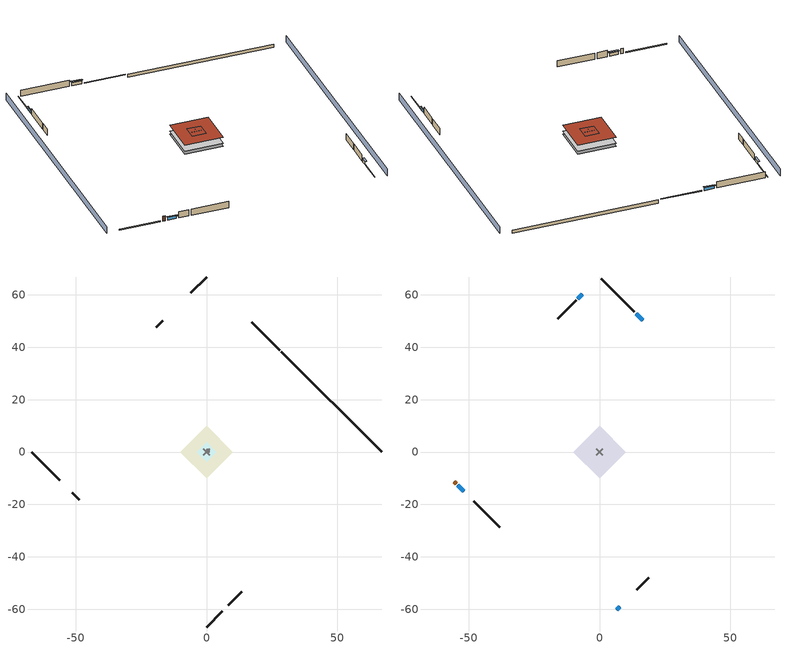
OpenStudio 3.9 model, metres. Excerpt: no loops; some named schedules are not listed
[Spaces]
garage 1
 floor foundation (Slab1 construction): -3.66,0 0,3.66 3.66,0 0,-3.66 z0
 wall outside (Wall1 construction): 8.37,-58.43 13.55,-53.26 z0.3:2.74
 wall outside (Wall2 construction): -51.19,-15.62 -48.6,-18.21 z0.3:2.74
 wall outside (Wall9 construction): -16.63,50.18 -19.21,47.59 z0.3:2.74
 wall to conditioned space 1 (Wall5 construction Reversed): 1.29,-1.29 -1.29,1.29 z0.3:2.74
 wall to conditioned space 1 (Wall6 construction Reversed): 1.29,1.29 -1.29,-1.29 z0.3:2.74
 roof outside (Roof1 construction): 0,3.66 -3.66,0 0,-3.66 3.66,0 z2.74
crawlspace - vented 1
 floor foundation (Slab2 construction): -10.06,0 0,10.06 10.06,0 0,-10.06 z-0.91
 wall outside (RimJoist1 construction): 27.96,38.85 17.23,49.58 z0.3:0.61
 wall outside (RimJoist2 construction): 0,-66.81 5.97,-60.84 z0.3:0.61
 wall outside (RimJoist3 construction): -66.81,0 -56.08,-10.73 z0.3:0.61
 wall outside (RimJoist4 construction): 0,66.81 -5.97,60.84 z0.3:0.61
 wall foundation (FoundationWall1 construction): 66.81,0 28.62,38.19 z-0.91:0.3
furnace airloop ret air space
 floor adiabatic (AdiabaticConst): 0,0 0,1 1,1 1,0 z0
 wall adiabatic (AdiabaticConst): 0,1 0,0 1,0 1,1 0,1 z0:1
 ceiling adiabatic (AdiabaticConst): 1,0 1,1 0,1 0,0 z1
conditioned space 1
 floor to crawlspace - vented 1 (Floor1 construction): -10.06,0 0,10.06 10.06,0 0,-10.06 z0.3
 wall outside (Wall3 construction): 13.34,53.47 0.66,66.15 z0.3:2.74
 wall outside (Wall4 construction): 14.2,-52.6 18.9,-47.91 z0.3:2.74
 wall outside (Wall7 construction): -47.95,-18.86 -38.16,-28.65 z0.3:2.74
 wall outside (Wall8 construction): -8.93,57.88 -15.97,50.84 z0.3:2.74
 wall outside (AdiabaticWallConstruction): 16.57,50.24 13.99,52.81 z0.3:1.49; 6.63,-60.18 7.72,-59.09 / -6.63,60.18 -8.27,58.54 z0.3:1.34; -54.12,-12.69 -51.85,-14.96 z0.3:1.4
 wall outside (AdiabaticWallConstruction 1): -55.42,-11.39 -54.77,-12.04 z0.3:2.34
 window (WindowConstruction): 16.57,50.24 13.99,52.81 z0.3:1.49
 window (WindowConstruction 1): 6.63,-60.18 7.72,-59.09 z0.3:1.34
 window (WindowConstruction 2): -54.12,-12.69 -51.85,-14.96 z0.3:1.4
 window (WindowConstruction 3): -6.63,60.18 -8.27,58.54 z0.3:1.34
 door (Door): -55.42,-11.39 -54.77,-12.04 z0.3:2.34
 roof outside (Roof2 construction): 0,10.06 -10.06,0 0,-10.06 10.06,0 z2.74
shading: -3.23,70.04 -70.04,3.23 / 3.23,-70.04 70.04,-3.23 z0:2.74; 13.78,53.03 16.79,50.02 17.22,50.45 14.21,53.46 z1.8; 7.93,-58.88 6.41,-60.4 6.84,-60.83 8.36,-59.31 z1.65; -51.63,-15.18 -54.33,-12.48 -54.76,-12.91 -52.06,-15.61 z1.71; -8.48,58.32 -6.41,60.4 -6.84,60.83 -8.92,58.76 z1.65
[Site]
Portland Intl Arpt_OR: Latitude {deg}=45.59; Longitude {deg}=-122.6; Time Zone {hr}=-8; Elevation {m}=33; Terrain=Suburbs; Keep Site Location Information=Yes
[Site:GroundTemperature:Shallow]
10.2558, 8.96328, 8.85977, 9.47314, 11.9355, 14.3863, 16.5111, 17.8571, 17.9714, 16.8767, 14.8061, 12.4304
[Site:WaterMainsTemperature]
Calculation Method=Schedule; Temperature Schedule=mains temperature schedule
[Building]
Building 1
[Material] Roughness=Rough
Name | Thickness {m} | Conductivity {W/m-K} | Density {kg/m3} | Specific Heat {J/kg-K} | Thermal Absorptance | Solar Absorptance | Visible Absorptance
slate or tile shingles | 0.01905 | 0.840978 | 1899.972 | 799.717 | 0.9 | 0.75 | 0.75
roof rigid ins | 0.00302951 | 0.029427 | 32.04 | 1214.23 | 0.9 | 0.7 | 0.7
osb sheathing 0.5 in. | 0.0127 | 0.115458 | 512.64 | 1214.23 | 0.9 | 0.6 | 0.6
roof rigid ins 1; wall rigid ins; floor rigid ins | 0.051816 | 0.029427 | 32.04 | 1214.23 | 0.9 | 0.7 | 0.7
osb sheathing 0.75 in. | 0.01905 | 0.115458 | 512.64 | 1214.23 | 0.9 | 0.7 | 0.7
roof stud and cavity | 0.2032 | 0.132304 | 78.34581 | 1123.46 | 0.9 | 0.7 | 0.7
gypsum board | 0.0127 | 0.160291 | 801 | 837.4 | 0.9 | 0.6 | 0.6
composite shingle siding | 0.00635 | 0.162714 | 1121.4 | 1465.45 | 0.9 | 0.7 | 0.7
osb sheathing 0.5 in. 1 | 0.0127 | 0.115458 | 512.64 | 1214.23 | 0.9 | 0.7 | 0.7
wall stud and cavity | 0.1397 | 0.348479 | 139.0536 | 1170.24 | 0.9 | 0.6 | 0.6
wall stud and cavity 1 | 0.1397 | 0.207325 | 139.0536 | 1170.24 | 0.9 | 0.7 | 0.7
wall rigid ins 1; wall rigid ins 2 | 0.051816 | 0.029427 | 32.04 | 1214.23
wall stud and cavity 2 | 0.1397 | 0.222524 | 139.0536 | 1170.24 | 0.9 | 0.7 | 0.7
rim joist stud and cavity | 0.0508 | 0.144151 | 50.32683 | 1063.81 | 0.9 | 0.6 | 0.6
floor stud and cavity | 0.1397 | 0.0972396 | 92.3553 | 1139.71 | 0.9 | 0.7 | 0.7
floor covering | 0.0127 | 0.0433444 | 54.468 | 1339.84 | 0.9 | 0.6 | 0.6
concrete 4.0 in. | 0.1016 | 1.803125 | 2242.8 | 837.4 | 0.9 | 0.7 | 0.7
concrete 8.0 in. | 0.2032 | 1.803125 | 2242.8 | 837.4 | 0.9 | 0.7 | 0.7
soil 0.5 in. | 0.0127 | 1.3848 | 1842.3 | 418.7 | 0.9 | 0.7 | 0.7
wood siding; wood siding 1 | 0.0254 | 0.102417 | 544.68 | 1172.36
wall rigid ins 3 | 0.512978 | 0.029427 | 32.04 | 1214.23 | 0.9 | 0.7 | 0.7
wall stud and cavity 3 | 0.0889 | 0.380278 | 52.3479 | 1209.89 | 0.9 | 0.7 | 0.7
door material | 0.04445 | 0.0612267 | 512.64 | 1214.23 | 0.9 | 0.7 | 0.7
wall stud and cavity 4 | 0.0889 | 0.391764 | 83.0341 | 1211.67 | 0.9 | 0.7 | 0.7
furniture material conditioned space 1; furniture material garage 1 | 0.1524 | 0.115458 | 640.8 | 1214.23 | 0.9 | 0.6 | 0.6
[Construction]
Roof1 construction: slate or tile shingles, roof rigid ins, osb sheathing 0.5 in.
Roof2 construction: slate or tile shingles, roof rigid ins 1, osb sheathing 0.75 in., roof stud and cavity, gypsum board
Wall1 construction; Wall2 construction; Wall9 construction: composite shingle siding, osb sheathing 0.5 in. 1, wall stud and cavity
Wall3 construction; Wall4 construction: composite shingle siding, wall rigid ins, osb sheathing 0.5 in. 1, wall stud and cavity 1, gypsum board
Wall5 construction Reversed: gypsum board, wall stud and cavity 2, osb sheathing 0.5 in. 1, wall rigid ins 1
Wall6 construction Reversed: gypsum board, wall stud and cavity 2, osb sheathing 0.5 in. 1, wall rigid ins 2
Wall7 construction; Wall8 construction: composite shingle siding, wall rigid ins 2, osb sheathing 0.5 in. 1, wall stud and cavity 1, gypsum board
RimJoist1 construction; RimJoist2 construction; RimJoist3 construction; RimJoist4 construction: composite shingle siding, rim joist stud and cavity
Floor1 construction: floor stud and cavity, floor rigid ins, osb sheathing 0.75 in., floor covering
Slab1 construction: concrete 4.0 in.
FoundationWall1 construction: concrete 8.0 in.
Slab2 construction: soil 0.5 in.
WindowConstruction; WindowConstruction 1; WindowConstruction 2; WindowConstruction 3: WindowMaterial
AdiabaticWallConstruction: wood siding, wall rigid ins 3, wall stud and cavity 3, gypsum board
Door: door material
AdiabaticWallConstruction 1: wood siding 1, wall rigid ins 3, wall stud and cavity 3, gypsum board
PartitionWallConstruction: gypsum board, wall stud and cavity 4, gypsum board
furniture construction conditioned space 1: furniture material conditioned space 1
furniture construction garage 1: furniture material garage 1
AdiabaticConst: Adiabatic
[WindowMaterial:SimpleGlazingSystem]
WindowMaterial: U-Factor {W/m2-K}=2.15764; Solar Heat Gain Coefficient=0.44
[Material:NoMass]
Adiabatic: Roughness=Rough; Thermal Resistance {m2-K/W}=176.1
[ThermalZone] Multiplier=1; Use Ideal Air Loads=No
Name | Volume {m3} | Thermostat
conditioned space | 493.619 | conditioned space temperature setpoint
garage | 65.242
crawlspace - vented | 246.81
furnace airloop ret air zone | 1
[Sizing:Zone] Zone Cooling Design Supply Air Temperature Input Method=SupplyAirTemperature; Zone Cooling Design Supply Air Temperature {C}=14; Zone Cooling Design Supply Air Temperature Difference {deltaC}=11.11; Zone Heating Design Supply Air Temperature Input Method=SupplyAirTemperature; Zone Heating Design Supply Air Temperature {C}=40; Zone Heating Design Supply Air Temperature Difference {deltaC}=11.11; Zone Cooling Design Supply Air Humidity Ratio {kg-H2O/kg-air}=0.0085; Zone Heating Design Supply Air Humidity Ratio {kg-H2O/kg-air}=0.008; Cooling Design Air Flow Method=DesignDay; Heating Design Air Flow Method=DesignDay; Account for Dedicated Outdoor Air System=No; Dedicated Outdoor Air System Control Strategy=NeutralSupplyAir; Dedicated Outdoor Air Low Setpoint Temperature for Design {C}=autosize; Dedicated Outdoor Air High Setpoint Temperature for Design {C}=autosize; Zone Load Sizing Method=Sensible Load Only No Latent Load; Zone Latent Cooling Design Supply Air Humidity Ratio Input Method=HumidityRatioDifference; Zone Cooling Design Supply Air Humidity Ratio Difference {kgWater/kgDryAir}=0.005; Zone Latent Heating Design Supply Air Humidity Ratio Input Method=HumidityRatioDifference; Zone Humidification Design Supply Air Humidity Ratio Difference {kgWater/kgDryAir}=0.005; Sizing Option=Coincident
garage; crawlspace - vented; furnace airloop ret air zone
[Space]
Name | Thermal Zone | Volume {m3}
conditioned space 1 | conditioned space | 493.619
garage 1 | garage | 65.242
crawlspace - vented 1 | crawlspace - vented | 246.81
furnace airloop ret air space | furnace airloop ret air zone
[ThermostatSetpoint:DualSetpoint]
conditioned space temperature setpoint: Heating Setpoint Temperature Schedule=heating setpoint; Cooling Setpoint Temperature Schedule=cooling setpoint; Temperature Difference Between Cutout And Setpoint {deltaC}=0
[Foundation:Kiva] Wall Depth Below Slab {m}=0.2032
Name | Initial Indoor Air Temperature {C} | Wall Height Above Grade {m}
Foundation Kiva 1 | 13.4258 | 0.1016
Foundation Kiva 2 | 8.36103 | 0.3048
[Foundation:Kiva:Settings]
Soil Conductivity {W/m-K}=1.3848; Soil Density {kg/m3}=1842.3; Soil Specific Heat {J/kg-K}=418.7; Ground Solar Absorptivity=0.9; Ground Thermal Absorptivity=0.9; Ground Surface Roughness {m}=0.03; Far-Field Width {m}=40; Deep-Ground Boundary Condition=ZeroFlux; Deep-Ground Depth {m}=40; Minimum Cell Dimension {m}=0.2; Maximum Cell Growth Coefficient=3; Simulation Timestep=Timestep
[SurfaceProperty:ExposedFoundationPerimeter] Exposed Perimeter Calculation Method=TotalExposedPerimeter
Name | Total Exposed Perimeter {m}
Slab1 | 14.6304
Slab2 | 54.01056
[SurfaceProperty:IncidentSolarMultiplier] Incident Solar Multiplier=1; Incident Solar Multiplier Schedule=trans schedule winter=0.85 summer=0.7
Window1; Window2; Window3; Window4
[InternalMass:Definition] Design Level Calculation Method=SurfaceArea
Name | Construction | Surface Area {m2}
partition wall mass | PartitionWallConstruction | 202.436
furniture mass conditioned space 1 | furniture construction conditioned space 1 | 80.97429
furniture mass garage 1 | furniture construction garage 1 | 2.67561
[InternalMass] Multiplier=1
Name | Internal Mass Definition | Space or SpaceType
partition wall mass | partition wall mass | conditioned space 1
furniture mass conditioned space 1 | furniture mass conditioned space 1 | conditioned space 1
furniture mass garage 1 | furniture mass garage 1 | garage 1
[EnergyManagementSystem:Sensor]
Name | Output Variable or Output Meter Index Key | Output Variable or Output Meter
water_heater_amb_temp; fridge_tin_s_1 | garage | Zone Mean Air Temperature
water_heater_amb_rh | garage | Zone Air Relative Humidity
water_heater_T_set | water heater setpoint | Schedule Value
out_pb_s |  | Site Outdoor Air Barometric Pressure
out_wt_s |  | Site Outdoor Air Humidity Ratio
site_vw_s |  | Site Wind Speed
cool_season | cooling season schedule | Schedule Value
furnace_airloop_AH_MFR_s | Node 15 | System Node Mass Flow Rate
furnace_airloop_AH_VFR_s | Node 15 | System Node Current Density Volume Flow Rate
furnace_airloop_AH_Tout_s | Node 15 | System Node Temperature
furnace_airloop_AH_Wout_s | Node 15 | System Node Humidity Ratio
furnace_airloop_RA_T_s | Node 18 | System Node Temperature
furnace_airloop_Ra_W_s | Node 18 | System Node Humidity Ratio
furnace_airloop_0_DZ_T_s | crawlspace - vented | Zone Air Temperature
furnace_airloop_0_DZ_W_s | crawlspace - vented | Zone Mean Air Humidity Ratio
natural_vent_s | natural vent schedule | Schedule Value
htg_sp_s | heating setpoint | Schedule Value
clg_sp_s | cooling setpoint | Schedule Value
mech_vent_range_fan_0_sch_s | mech vent range fan 0 schedule | Schedule Value
mech_vent_bath_fan_0_sch_s | mech vent bath fan 0 schedule | Schedule Value
clothes_dryer_exhaust_0_sch_s | clothes_dryer | Schedule Value
htg_load_cond |  | Heating:EnergyTransfer:Zone:CONDITIONED SPACE
clg_load_cond |  | Cooling:EnergyTransfer:Zone:CONDITIONED SPACE
htg_load_duct |  | Heating:EnergyTransfer:Zone:FURNACE AIRLOOP RET AIR ZONE
clg_load_duct |  | Cooling:EnergyTransfer:Zone:FURNACE AIRLOOP RET AIR ZONE
s_conv | Floor1 | Surface Inside Face Convection Heat Gain Energy
s_ig | Floor1 | Surface Inside Face Internal Gains Radiation Heat Gain Energy
s_sol | Floor1 | Surface Inside Face Solar Radiation Heat Gain Energy
s_lgt | Floor1 | Surface Inside Face Lights Radiation Heat Gain Energy
s_surf | Floor1 | Surface Inside Face Net Surface Thermal Radiation Heat Gain Energy
s_conv_1 | Roof2 | Surface Inside Face Convection Heat Gain Energy
s_ig_1 | Roof2 | Surface Inside Face Internal Gains Radiation Heat Gain Energy
s_sol_1 | Roof2 | Surface Inside Face Solar Radiation Heat Gain Energy
s_lgt_1 | Roof2 | Surface Inside Face Lights Radiation Heat Gain Energy
s_surf_1 | Roof2 | Surface Inside Face Net Surface Thermal Radiation Heat Gain Energy
ss_sol | Door1 | Surface Inside Face Solar Radiation Heat Gain Energy
ss_lgt | Door1 | Surface Inside Face Lights Radiation Heat Gain Energy
ss_conv | Door1 | Surface Inside Face Convection Heat Gain Energy
ss_ig | Door1 | Surface Inside Face Internal Gains Radiation Heat Gain Energy
ss_surf | Door1 | Surface Inside Face Net Surface Thermal Radiation Heat Gain Energy
ss_conv_1 | Window1 | Surface Inside Face Convection Heat Gain Energy
ss_ig_1 | Window1 | Surface Inside Face Internal Gains Radiation Heat Gain Energy
ss_surf_1 | Window1 | Surface Inside Face Net Surface Thermal Radiation Heat Gain Energy
ss_trans_in | Window1 | Surface Window Transmitted Solar Radiation Rate
ss_back_out | Window1 | Surface Window Shortwave from Zone Back Out Window Heat Transfer Rate
ss_trans_out | Window1 | Surface Inside Face Initial Transmitted Diffuse Transmitted Out Window Solar Radiation Rate
ss_conv_2 | Window2 | Surface Inside Face Convection Heat Gain Energy
ss_ig_2 | Window2 | Surface Inside Face Internal Gains Radiation Heat Gain Energy
ss_surf_2 | Window2 | Surface Inside Face Net Surface Thermal Radiation Heat Gain Energy
ss_trans_in_1 | Window2 | Surface Window Transmitted Solar Radiation Rate
ss_back_out_1 | Window2 | Surface Window Shortwave from Zone Back Out Window Heat Transfer Rate
ss_trans_out_1 | Window2 | Surface Inside Face Initial Transmitted Diffuse Transmitted Out Window Solar Radiation Rate
ss_conv_3 | Window3 | Surface Inside Face Convection Heat Gain Energy
ss_ig_3 | Window3 | Surface Inside Face Internal Gains Radiation Heat Gain Energy
ss_surf_3 | Window3 | Surface Inside Face Net Surface Thermal Radiation Heat Gain Energy
ss_trans_in_2 | Window3 | Surface Window Transmitted Solar Radiation Rate
ss_back_out_2 | Window3 | Surface Window Shortwave from Zone Back Out Window Heat Transfer Rate
ss_trans_out_2 | Window3 | Surface Inside Face Initial Transmitted Diffuse Transmitted Out Window Solar Radiation Rate
ss_conv_4 | Window4 | Surface Inside Face Convection Heat Gain Energy
ss_ig_4 | Window4 | Surface Inside Face Internal Gains Radiation Heat Gain Energy
ss_surf_4 | Window4 | Surface Inside Face Net Surface Thermal Radiation Heat Gain Energy
ss_trans_in_3 | Window4 | Surface Window Transmitted Solar Radiation Rate
ss_back_out_3 | Window4 | Surface Window Shortwave from Zone Back Out Window Heat Transfer Rate
ss_trans_out_3 | Window4 | Surface Inside Face Initial Transmitted Diffuse Transmitted Out Window Solar Radiation Rate
s_conv_2 | Wall3 | Surface Inside Face Convection Heat Gain Energy
s_ig_2 | Wall3 | Surface Inside Face Internal Gains Radiation Heat Gain Energy
s_sol_2 | Wall3 | Surface Inside Face Solar Radiation Heat Gain Energy
s_lgt_2 | Wall3 | Surface Inside Face Lights Radiation Heat Gain Energy
s_surf_2 | Wall3 | Surface Inside Face Net Surface Thermal Radiation Heat Gain Energy
s_conv_3 | Wall4 | Surface Inside Face Convection Heat Gain Energy
s_ig_3 | Wall4 | Surface Inside Face Internal Gains Radiation Heat Gain Energy
s_sol_3 | Wall4 | Surface Inside Face Solar Radiation Heat Gain Energy
s_lgt_3 | Wall4 | Surface Inside Face Lights Radiation Heat Gain Energy
s_surf_3 | Wall4 | Surface Inside Face Net Surface Thermal Radiation Heat Gain Energy
s_conv_4 | Wall5 | Surface Inside Face Convection Heat Gain Energy
s_ig_4 | Wall5 | Surface Inside Face Internal Gains Radiation Heat Gain Energy
s_sol_4 | Wall5 | Surface Inside Face Solar Radiation Heat Gain Energy
s_lgt_4 | Wall5 | Surface Inside Face Lights Radiation Heat Gain Energy
s_surf_4 | Wall5 | Surface Inside Face Net Surface Thermal Radiation Heat Gain Energy
s_conv_5 | Wall6 | Surface Inside Face Convection Heat Gain Energy
s_ig_5 | Wall6 | Surface Inside Face Internal Gains Radiation Heat Gain Energy
s_sol_5 | Wall6 | Surface Inside Face Solar Radiation Heat Gain Energy
s_lgt_5 | Wall6 | Surface Inside Face Lights Radiation Heat Gain Energy
s_surf_5 | Wall6 | Surface Inside Face Net Surface Thermal Radiation Heat Gain Energy
s_conv_6 | Wall7 | Surface Inside Face Convection Heat Gain Energy
s_ig_6 | Wall7 | Surface Inside Face Internal Gains Radiation Heat Gain Energy
s_sol_6 | Wall7 | Surface Inside Face Solar Radiation Heat Gain Energy
s_lgt_6 | Wall7 | Surface Inside Face Lights Radiation Heat Gain Energy
s_surf_6 | Wall7 | Surface Inside Face Net Surface Thermal Radiation Heat Gain Energy
s_conv_7 | Wall8 | Surface Inside Face Convection Heat Gain Energy
s_ig_7 | Wall8 | Surface Inside Face Internal Gains Radiation Heat Gain Energy
s_sol_7 | Wall8 | Surface Inside Face Solar Radiation Heat Gain Energy
s_lgt_7 | Wall8 | Surface Inside Face Lights Radiation Heat Gain Energy
s_surf_7 | Wall8 | Surface Inside Face Net Surface Thermal Radiation Heat Gain Energy
im_conv | furniture mass conditioned space 1 | Surface Inside Face Convection Heat Gain Energy
im_ig | furniture mass conditioned space 1 | Surface Inside Face Internal Gains Radiation Heat Gain Energy
im_sol | furniture mass conditioned space 1 | Surface Inside Face Solar Radiation Heat Gain Energy
[ElectricEquipment:Definition] Design Level Calculation Method=EquipmentLevel
Name | Design Level {W} | Fraction Latent | Fraction Radiant | Fraction Lost
ceiling fan | 17.5747 | 0 | 0.558 | 0
clothes washer | 383.239 | 0.03 | 0.162 | 0.7
clothes dryer | 6320.33 | 0.015 | 0.081 | 0.85
dishwasher | 746.296 | 0.3 | 0.18 | 0.4
fridge | 57.5342 | 0 | 0.6 | 0
fridge 2 | 100.822 | 0 | 0.6 | 0
freezer | 194.914 | 0 | 0.6 | 0
cooking range | 173.363 | 0.16 | 0.384 | 0.2
misc tv | 1137.25 | 0 | 0.6 | 0
misc plug loads | 709.279 | 0.021 | 0.558 | 0.049
whole house fan; mech vent house fan | 0 | 0 | 0 | 1
mech vent house fan cfis | 0 | 0 | 0 | 0
mech vent range fan 0; mech vent bath fan 0 | 30 | 0 | 0 | 1
[ElectricEquipment]
Name | Electric Equipment Definition | Space or SpaceType | Schedule
ceiling fan | ceiling fan | conditioned space 1 | ceiling_fan
clothes washer | clothes washer | conditioned space 1 | clothes_washer
clothes dryer | clothes dryer | conditioned space 1 | clothes_dryer
dishwasher | dishwasher | conditioned space 1 | dishwasher
fridge | fridge | conditioned space 1 | fridge schedule
fridge 1 | fridge 2 | garage 1 | fridge schedule 1
freezer | freezer | garage 1 | freezer schedule
cooking range | cooking range | conditioned space 1 | cooking_range
misc tv | misc tv | conditioned space 1 | plug_loads_tv
misc plug loads | misc plug loads | conditioned space 1 | plug_loads_other
whole house fan | whole house fan | conditioned space 1 | Always On Discrete
mech vent house fan | mech vent house fan | conditioned space 1 | mech vent house fan schedule
mech vent house fan cfis | mech vent house fan cfis | conditioned space 1 | mech vent house fan cfis schedule
mech vent range fan 0 | mech vent range fan 0 | conditioned space 1 | mech vent range fan 0 schedule
mech vent bath fan 0 | mech vent bath fan 0 | conditioned space 1 | mech vent bath fan 0 schedule
[OtherEquipment:Definition] Design Level Calculation Method=EquipmentLevel
Name | Design Level {W} | Fraction Latent | Fraction Radiant | Fraction Lost
water heater sens; furnace airloop_0 SupSensLkToCond; furnace airloop_0 SupCondToLv; furnace airloop_0 RetCondToRP; furnace airloop_0 RetSensLkToRP; furnace airloop_0 SupCondToDZ; furnace airloop_0 RetCondToDZ; furnace airloop_0 SupSensLkToDZ; mech vent house fan sensible load | 0 | 0 | 0 | 0
water heater lat; furnace airloop_0 SupLatLkToCond; furnace airloop_0 RetLatLkToRP; furnace airloop_0 SupLatLkToDZ; mech vent house fan latent load | 0 | 1 | 0 | 0
water heater energy adjustment1 | 0.01 | 0 | 0 | 1
clothes dryer 2 | 0 | 0.015 | 0.081 | 0.85
cooking range 2 | 5080.76 | 0.16 | 0.384 | 0.2
general water use sensible | -43.4886 | 0 | 0.6 | 0
general water use latent | 44.1266 | 1 | 0 | 0
[OtherEquipment]
Name | Other Equipment Definition | Space or SpaceType | Schedule | Fuel Type
water heater sens | water heater sens | garage 1 | Always On Discrete
water heater lat | water heater lat | garage 1 | Always On Discrete
water heater energy adjustment1 | water heater energy adjustment1 | garage 1 | Always On Discrete | Electricity
clothes dryer 1 | clothes dryer 2 | conditioned space 1 | clothes_dryer | Electricity
cooking range 1 | cooking range 2 | conditioned space 1 | cooking_range | NaturalGas
general water use sensible | general water use sensible | conditioned space 1 | general water use schedule
general water use latent | general water use latent | conditioned space 1 | general water use schedule
furnace airloop_0 SupSensLkToCond | furnace airloop_0 SupSensLkToCond | conditioned space 1 | Always On Discrete
furnace airloop_0 SupLatLkToCond | furnace airloop_0 SupLatLkToCond | conditioned space 1 | Always On Discrete
furnace airloop_0 SupCondToLv | furnace airloop_0 SupCondToLv | conditioned space 1 | Always On Discrete
furnace airloop_0 RetCondToRP | furnace airloop_0 RetCondToRP | furnace airloop ret air space | Always On Discrete
furnace airloop_0 RetSensLkToRP | furnace airloop_0 RetSensLkToRP | furnace airloop ret air space | Always On Discrete
furnace airloop_0 RetLatLkToRP | furnace airloop_0 RetLatLkToRP | furnace airloop ret air space | Always On Discrete
furnace airloop_0 SupCondToDZ | furnace airloop_0 SupCondToDZ | crawlspace - vented 1 | Always On Discrete
furnace airloop_0 RetCondToDZ | furnace airloop_0 RetCondToDZ | crawlspace - vented 1 | Always On Discrete
furnace airloop_0 SupSensLkToDZ | furnace airloop_0 SupSensLkToDZ | crawlspace - vented 1 | Always On Discrete
furnace airloop_0 SupLatLkToDZ | furnace airloop_0 SupLatLkToDZ | crawlspace - vented 1 | Always On Discrete
mech vent house fan sensible load | mech vent house fan sensible load | conditioned space 1 | Always On Discrete
mech vent house fan latent load | mech vent house fan latent load | conditioned space 1 | Always On Discrete
[WaterUse:Equipment:Definition]
Name | Peak Flow Rate {m3/s}
clothes washer | 1.32755e-05
dishwasher | 1.18553e-05
[Lights:Definition] Design Level Calculation Method=LightingLevel; Fraction Radiant=0.6; Fraction Visible=0.2; Return Air Fraction=0
Name | Lighting Level {W}
interior lighting | 456.157
garage lighting | 15.1142
[Lights] Fraction Replaceable=1
Name | Lights Definition | Space or SpaceType | Schedule
interior lighting | interior lighting | conditioned space 1 | lighting_interior
garage lighting | garage lighting | garage 1 | lighting_garage
[Exterior:Lights:Definition]
exterior lighting: Design Level {W}=12.0218
[Exterior:Lights]
exterior lighting: Exterior Lights Definition=exterior lighting; Schedule=exterior lighting schedule
[People:Definition]
occupants: Number of People Calculation Method=People; Number of People {people}=2; Fraction Radiant=0.314171; Sensible Heat Fraction=0.56303; Carbon Dioxide Generation Rate {m3/s-W}=0; Enable ASHRAE 55 Comfort Warnings=No; Mean Radiant Temperature Calculation Type=EnclosureAveraged
[People]
occupants: People Definition=occupants; Space or SpaceType=conditioned space 1; Number of People Schedule=occupants; Activity Level Schedule=occupants activity schedule; Multiplier=1
[ZoneMixing] Schedule=Always On Continuous; Design Flow Rate Calculation Method=Flow/Zone; Design Flow Rate {m3/s}=0
Name | Zone or Space | Source Zone or Space
furnace airloop_0 ZoneMixDZToCond mix | conditioned space | crawlspace - vented
furnace airloop_0 ZoneMixCondToDZ mix | crawlspace - vented | conditioned space
[SpaceInfiltration:DesignFlowRate] Schedule=Always On Discrete
Name | Space or SpaceType | Design Flow Rate Calculation Method | Design Flow Rate {m3/s} | Air Changes per Hour {1/hr} | Constant Term Coefficient | Temperature Term Coefficient | Velocity Term Coefficient | Velocity Squared Term Coefficient
natural vent flow; whole house fan flow; infil flow | conditioned space 1 | Flow/Space | 0
infil crawlspace - vented 1 | crawlspace - vented 1 | AirChanges/Hour |  | 2.6013 | 1 | 0 | 0 | 0
crawlspace_vented 1 duct leakage imbalance infil flow | crawlspace - vented 1 | Flow/Space | 0
[SpaceInfiltration:EffectiveLeakageArea]
infil garage 1: Space or SpaceType=garage 1; Schedule=Always On Discrete; Effective Air Leakage Area {cm2}=67.9592; Stack Coefficient=0.000129147; Wind Coefficient=4.64657e-05
